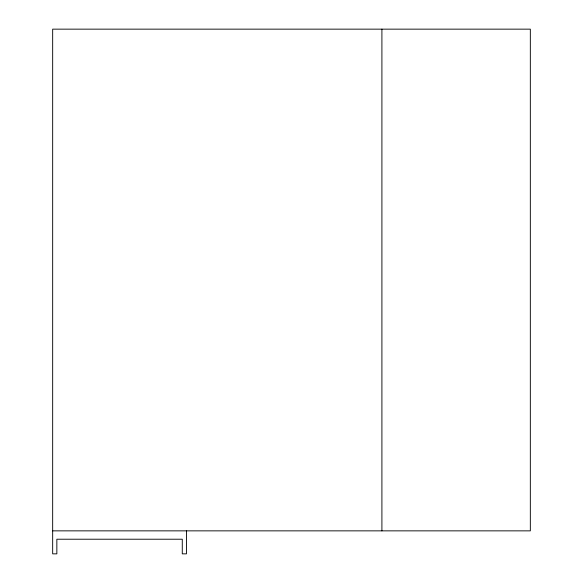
<?xml version="1.0" encoding="UTF-8"?>
<svg xmlns="http://www.w3.org/2000/svg" width="583" height="583" viewBox="0 0 583 583"><rect width="100%" height="100%" fill="white"/><g stroke="black" fill="none" stroke-linecap="round" stroke-linejoin="round"><path stroke-width="0.87" d="M52.667 530.858L530.333 530.858L530.333 29.15L52.667 29.15L52.667 553.85L56.85 553.85L56.85 539.217L182.275 539.217L182.275 553.85L186.458 553.85L186.458 530.858M381.909 29.15L381.909 530.858"/></g></svg>
